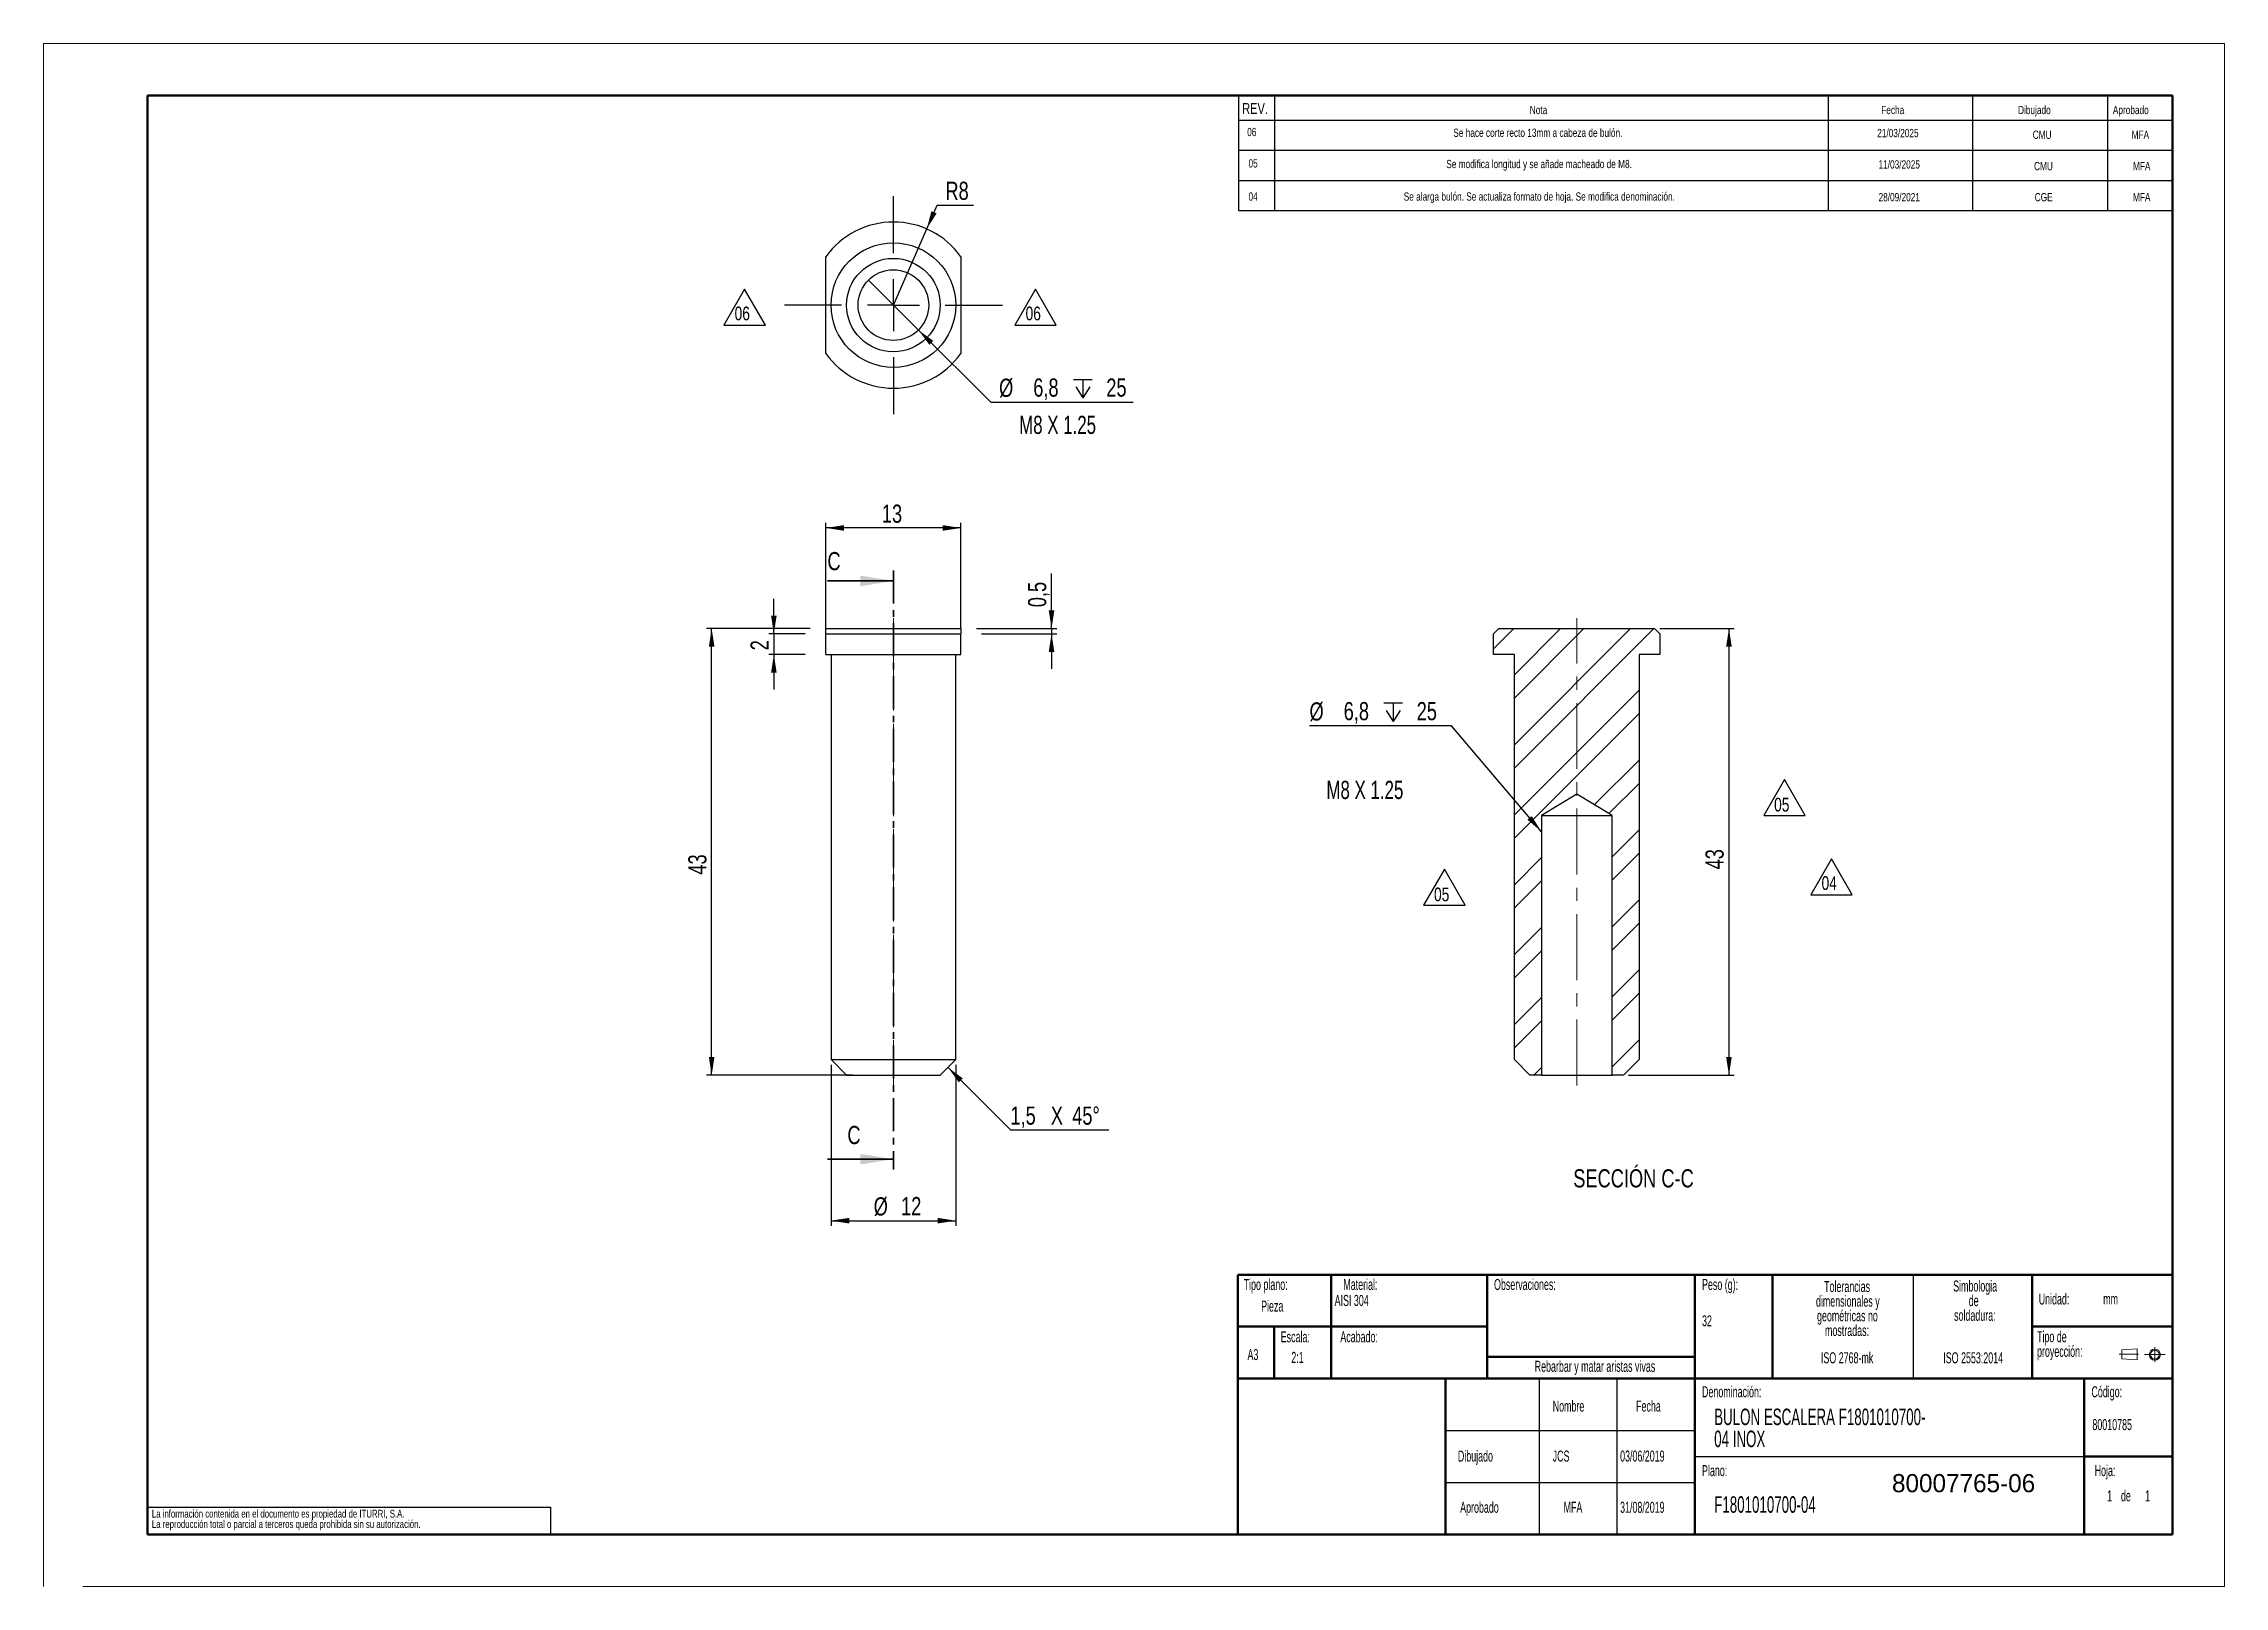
# Model space of a CAD drawing. Header units: millimetres. Extents: x 0 to 1413, y 0 to 406.
# Drawn here: x 0 to 210, y 0 to 148.5 of the extents above.
import ezdxf

# ---------------------------------------------------------------- set-up
doc = ezdxf.new("R2010")
doc.units = ezdxf.units.MM
doc.header["$LTSCALE"] = 0.5
doc.linetypes.add('CENTER', pattern=[10.16, 6.35, -1.27, 1.27, -1.27])
doc.linetypes.add('CENTERX2', pattern=[20.32, 12.7, -2.54, 2.54, -2.54])
doc.layers.add('FORMATO', color=7, linetype='Continuous')
doc.layers.add('SLD-0', color=179, linetype='Continuous')
doc.styles.add('SLDTEXTSTYLE0', font='TXT', dxfattribs={"width": 0.75})
doc.styles.add('SLDTEXTSTYLE1', font='TXT', dxfattribs={"width": 0.694444})
doc.styles.add('SLDTEXTSTYLE2', font='TXT', dxfattribs={"width": 0.605})
doc.dimstyles.new('SLDDIMSTYLE0', dxfattribs={"dimtxt": 1.75, "dimasz": 1.75, "dimexe": 0, "dimexo": 0.0625, "dimgap": 0.4375, "dimtad": 1, "dimdec": 1, "dimrnd": 1e-09, "dimdsep": 46, "dimtxsty": 'SLDTEXTSTYLE0', "dimsah": 1, "dimcen": 0.09, "dimadec": 0, "dimazin": 2, "dimtfac": 1, "dimtdec": 1, "dimtmove": 0, "dimatfit": 0, "dimfxl": 1, "dimfrac": 2, "dimtolj": 1, "dimtzin": 12, "dimarcsym": 0})
doc.dimstyles.new('SLDDIMSTYLE1', dxfattribs={"dimtxt": 1.75, "dimasz": 1.75, "dimexe": 0, "dimexo": 0.0625, "dimgap": 0.4375, "dimtad": 1, "dimdec": 1, "dimrnd": 1e-09, "dimzin": 12, "dimdsep": 46, "dimtxsty": 'SLDTEXTSTYLE0', "dimsah": 1, "dimcen": 0.09, "dimadec": 0, "dimazin": 3, "dimtfac": 1, "dimtdec": 1, "dimtmove": 0, "dimatfit": 0, "dimfxl": 1, "dimfrac": 2, "dimtolj": 1, "dimtzin": 12, "dimarcsym": 0})
doc.dimstyles.new('SLDDIMSTYLE2', dxfattribs={"dimtxt": 1.75, "dimasz": 1.75, "dimexe": 0, "dimexo": 0.0625, "dimgap": 0.4375, "dimtad": 1, "dimdec": 1, "dimrnd": 1e-09, "dimzin": 12, "dimdsep": 46, "dimtxsty": 'SLDTEXTSTYLE0', "dimsah": 1, "dimcen": 0.09, "dimadec": 0, "dimazin": 3, "dimtfac": 1, "dimtdec": 1, "dimtofl": 0, "dimtmove": 0, "dimatfit": 3, "dimfxl": 1, "dimfrac": 2, "dimtolj": 1, "dimtzin": 12, "dimarcsym": 0})
doc.dimstyles.new('SLDDIMSTYLE3', dxfattribs={"dimtxt": 1.75, "dimasz": 1.75, "dimexe": 0, "dimexo": 0.0625, "dimgap": 0.4375, "dimtad": 0, "dimtih": 1, "dimtoh": 1, "dimdec": 1, "dimrnd": 1e-09, "dimzin": 12, "dimdsep": 46, "dimtxsty": 'SLDTEXTSTYLE0', "dimblk1": 'NONE', "dimsah": 1, "dimcen": 0, "dimadec": 0, "dimazin": 3, "dimtfac": 1, "dimtdec": 1, "dimtmove": 0, "dimatfit": 3, "dimldrblk": 'NONE', "dimfxl": 1, "dimfrac": 2, "dimtolj": 1, "dimtzin": 12, "dimarcsym": 0})
doc.dimstyles.new('SLDDIMSTYLE4', dxfattribs={"dimtxt": 1.75, "dimasz": 1.75, "dimexe": 0, "dimexo": 0.0625, "dimgap": 0.4375, "dimtad": 0, "dimtih": 1, "dimtoh": 1, "dimdec": 1, "dimrnd": 1e-09, "dimzin": 12, "dimdsep": 46, "dimtxsty": 'SLDTEXTSTYLE0', "dimblk1": 'NONE', "dimsah": 1, "dimcen": 0, "dimadec": 0, "dimazin": 3, "dimtfac": 1, "dimtdec": 1, "dimtmove": 0, "dimatfit": 3, "dimldrblk": 'NONE', "dimfxl": 1, "dimfrac": 2, "dimtolj": 1, "dimtzin": 12, "dimarcsym": 0})
doc.dimstyles.new('SLDDIMSTYLE5', dxfattribs={"dimtxt": 1.75, "dimasz": 1.75, "dimexe": 0, "dimexo": 0.0625, "dimgap": 0.4375, "dimtad": 0, "dimtih": 1, "dimtoh": 1, "dimdec": 1, "dimrnd": 1e-09, "dimzin": 12, "dimdsep": 46, "dimtxsty": 'SLDTEXTSTYLE0', "dimsah": 1, "dimcen": 0, "dimadec": 0, "dimazin": 3, "dimtfac": 1, "dimtdec": 1, "dimtofl": 0, "dimtmove": 0, "dimatfit": 3, "dimfxl": 1, "dimfrac": 2, "dimtolj": 1, "dimtzin": 12, "dimarcsym": 0})

# ---------------------------------------------------------------- blocks, each defined once
blk = doc.blocks.new('SW_NOTE_0')
at = {"layer": 'FORMATO', "color": 0, "insert": (0, 8.5), "char_height": 6.61, "attachment_point": 1, "style": 'SLDTEXTSTYLE0'}
blk.add_mtext('04', dxfattribs=at)
blk = doc.blocks.new('Simbolo rev4')
at = {"layer": 'FORMATO'}
for p, q in [((100.7, 810.2), (90.7, 792.9)), ((110.7, 792.9), (100.7, 810.2)), ((90.7, 792.9), (110.7, 792.9))]:
    blk.add_line(p, q, dxfattribs=at)
at = {"layer": 'FORMATO', "color": 7}
blk.add_blockref('SW_NOTE_0', (95.9, 793.3), dxfattribs=at)
blk = doc.blocks.new('Bloque3')
at = {"color": 7, "linetype": 'CENTERX2', "lineweight": 18}
for p, q in [((198.96, 65.03), (197.4, 65.03)), ((199.44, 65.01), (201.08, 65.01)), ((200.26, 64.42), (200.26, 65.6))]:
    blk.add_line(p, q, dxfattribs=at)
at = {"color": 7, "linetype": 'Continuous', "lineweight": 18}
for p, q in [((198.84, 65.47), (197.62, 65.38)), ((197.62, 65.38), (197.62, 64.67)), ((198.84, 65.47), (198.84, 64.58)), ((198.84, 64.58), (197.62, 64.67))]:
    blk.add_line(p, q, dxfattribs=at)
for radius in [0.446, 0.357]:
    blk.add_circle((200.26, 65.01), radius, dxfattribs=at)
blk = doc.blocks.new('SW_NOTE_0_3')
at = {"layer": 'SLD-0', "color": 0, "attachment_point": 2, "style": 'SLDTEXTSTYLE2'}
for s, insert, char_height in [('dimensionales y', (3.77, -0.05), 1.0583), ('Tolerancias', (3.7, 1.36), 1.0583), ('geométricas no', (3.73, -1.46), 1.0583), ('mostradas:', (3.69, -2.87), 1.058)]:
    blk.add_mtext(s, dxfattribs=dict(at, insert=insert, char_height=char_height))
blk = doc.blocks.new('SW_NOTE_0_4')
at = {"layer": 'SLD-0', "color": 0, "attachment_point": 1, "style": 'SLDTEXTSTYLE2'}
for s, insert, char_height in [('Tipo de', (0, 1.36), 1.058), ('proyección:', (0, -0.05), 1.0583)]:
    blk.add_mtext(s, dxfattribs=dict(at, insert=insert, char_height=char_height))
blk = doc.blocks.new('SW_NOTE_0_5')
at = {"layer": 'SLD-0', "color": 0, "char_height": 1.058, "attachment_point": 2, "style": 'SLDTEXTSTYLE2'}
for s, insert in [('Simbologia', (3.56, 1.36)), ('de', (3.42, -0.05)), ('soldadura:', (3.53, -1.46))]:
    blk.add_mtext(s, dxfattribs=dict(at, insert=insert))
blk = doc.blocks.new('SW_NOTE_0_6')
at = {"layer": 'SLD-0', "color": 0, "char_height": 0.75, "attachment_point": 1, "style": 'SLDTEXTSTYLE0'}
for s, insert in [('La información contenida en el documento es propiedad de ITURRI, S.A.', (0, 0.96)), ('La reproducción total o parcial a terceros queda prohibida sin su autorización.', (0, -0.04))]:
    blk.add_mtext(s, dxfattribs=dict(at, insert=insert))
blk = doc.blocks.new('SW_NOTE_0_7')
at = {"layer": 'SLD-0', "color": 0, "attachment_point": 1, "style": 'SLDTEXTSTYLE2'}
for s, insert, char_height in [('BULON ESCALERA F1801010700-', (0, 2.05), 1.5875), ('04 INOX', (0, -0.07), 1.587)]:
    blk.add_mtext(s, dxfattribs=dict(at, insert=insert, char_height=char_height))
blk = doc.blocks.new('SW_NOTE_0_8')
at = {"layer": 'SLD-0', "color": 0, "attachment_point": 2, "style": 'SLDTEXTSTYLE2'}
for s, insert, char_height in [('dimensionales y', (3.77, -0.05), 1.0583), ('Tolerancias', (3.7, 1.36), 1.0583), ('geométricas no', (3.73, -1.46), 1.0583), ('mostradas:', (3.69, -2.87), 1.058)]:
    blk.add_mtext(s, dxfattribs=dict(at, insert=insert, char_height=char_height))
blk = doc.blocks.new('SW_NOTE_0_9')
at = {"layer": 'SLD-0', "color": 0, "attachment_point": 1, "style": 'SLDTEXTSTYLE2'}
for s, insert, char_height in [('Tipo de', (0, 1.36), 1.058), ('proyección:', (0, -0.05), 1.0583)]:
    blk.add_mtext(s, dxfattribs=dict(at, insert=insert, char_height=char_height))
blk = doc.blocks.new('SW_NOTE_0_10')
at = {"layer": 'SLD-0', "color": 0, "char_height": 1.058, "attachment_point": 2, "style": 'SLDTEXTSTYLE2'}
for s, insert in [('Simbologia', (3.56, 1.36)), ('de', (3.42, -0.05)), ('soldadura:', (3.53, -1.46))]:
    blk.add_mtext(s, dxfattribs=dict(at, insert=insert))
blk = doc.blocks.new('SW_NOTE_0_11')
at = {"layer": 'SLD-0', "color": 0, "char_height": 0.75, "attachment_point": 1, "style": 'SLDTEXTSTYLE0'}
for s, insert in [('La información contenida en el documento es propiedad de ITURRI, S.A.', (0, 0.96)), ('La reproducción total o parcial a terceros queda prohibida sin su autorización.', (0, -0.04))]:
    blk.add_mtext(s, dxfattribs=dict(at, insert=insert))
blk = doc.blocks.new('SW_NOTE_0_12')
at = {"layer": 'SLD-0', "color": 0, "attachment_point": 1, "style": 'SLDTEXTSTYLE2'}
for s, insert, char_height in [('BULON ESCALERA F1801010700-', (0, 2.05), 1.5875), ('04 INOX', (0, -0.07), 1.587)]:
    blk.add_mtext(s, dxfattribs=dict(at, insert=insert, char_height=char_height))
blk = doc.blocks.new('SW_NOTE_0_1')
at = {"layer": 'FORMATO', "color": 0, "insert": (0, 8.5), "char_height": 6.61, "attachment_point": 1, "style": 'SLDTEXTSTYLE0'}
blk.add_mtext('05', dxfattribs=at)
blk = doc.blocks.new('Simbolo rev5')
at = {"layer": 'FORMATO'}
for p, q in [((100.7, 810.2), (90.7, 792.9)), ((110.7, 792.9), (100.7, 810.2)), ((90.7, 792.9), (110.7, 792.9))]:
    blk.add_line(p, q, dxfattribs=at)
at = {"layer": 'FORMATO', "color": 7}
blk.add_blockref('SW_NOTE_0_1', (95.7, 792.9), dxfattribs=at)
blk = doc.blocks.new('SW_NOTE_0_2')
at = {"layer": 'FORMATO', "color": 0, "insert": (0, 8.5), "char_height": 6.61, "attachment_point": 1, "style": 'SLDTEXTSTYLE0'}
blk.add_mtext('06', dxfattribs=at)
blk = doc.blocks.new('Simbolo rev6')
at = {"layer": 'FORMATO'}
for p, q in [((100.7, 810.2), (90.7, 792.9)), ((110.7, 792.9), (100.7, 810.2)), ((90.7, 792.9), (110.7, 792.9))]:
    blk.add_line(p, q, dxfattribs=at)
at = {"layer": 'FORMATO', "color": 7}
blk.add_blockref('SW_NOTE_0_2', (95.9, 793.3), dxfattribs=at)
blk = doc.blocks.new('_D')
at = {"layer": 'FORMATO', "color": 7, "transparency": 16777216}
for p, q in [((97.06, 92.2), (97.06, 97.49)), ((89.83, 92.2), (97.56, 92.2)), ((90.33, 91.7), (97.56, 91.7)), ((97.06, 92.2), (97.06, 91.7)), ((97.06, 91.7), (97.06, 88.33))]:
    blk.add_line(p, q, dxfattribs=at)
for points in [[(97.06, 92.2), (97.33, 93.95), (96.79, 93.95)], [(97.06, 91.7), (96.79, 89.95), (97.33, 89.95)]]:
    blk.add_solid(points, dxfattribs=at)
at = {"layer": 'FORMATO', "color": 7, "transparency": 16777216, "insert": (94.8, 94.25), "char_height": 1.75, "attachment_point": 1, "rotation": 90, "style": 'SLDTEXTSTYLE0'}
blk.add_mtext('0,5', dxfattribs=at)
blk = doc.blocks.new('_D_1')
at = {"layer": 'FORMATO', "color": 7, "transparency": 16777216}
for p, q in [((70.32, 91.7), (70.32, 95.06)), ((73.33, 91.7), (69.82, 91.7)), ((70.32, 91.7), (70.32, 89.7)), ((73.33, 89.7), (69.82, 89.7)), ((70.32, 89.7), (70.32, 86.33))]:
    blk.add_line(p, q, dxfattribs=at)
for points in [[(70.32, 91.7), (70.59, 93.45), (70.05, 93.45)], [(70.32, 89.7), (70.05, 87.95), (70.59, 87.95)]]:
    blk.add_solid(points, dxfattribs=at)
at = {"layer": 'FORMATO', "color": 7, "transparency": 16777216, "insert": (68.07, 90.1), "char_height": 1.75, "attachment_point": 1, "rotation": 90, "style": 'SLDTEXTSTYLE0'}
blk.add_mtext('2', dxfattribs=at)
blk = doc.blocks.new('_D_2')
at = {"layer": 'FORMATO', "color": 7, "transparency": 16777216}
for p, q in [((75.83, 50.2), (75.83, 34.7)), ((87.83, 50.2), (87.83, 34.7)), ((75.83, 35.2), (87.83, 35.2))]:
    blk.add_line(p, q, dxfattribs=at)
for points in [[(75.83, 35.2), (77.58, 34.93), (77.58, 35.47)], [(87.83, 35.2), (86.08, 35.47), (86.08, 34.93)]]:
    blk.add_solid(points, dxfattribs=at)
at = {"layer": 'FORMATO', "color": 7, "transparency": 16777216, "char_height": 1.75, "attachment_point": 1, "style": 'SLDTEXTSTYLE0'}
for s, insert in [('%%c', (79.93, 37.45)), ('12', (82.57, 37.48))]:
    blk.add_mtext(s, dxfattribs=dict(at, insert=insert))
blk = doc.blocks.new('_D_3')
at = {"layer": 'FORMATO', "color": 7, "transparency": 16777216}
for p, q in [((73.83, 92.2), (63.83, 92.2)), ((64.33, 49.2), (64.33, 92.2)), ((77.93, 49.2), (63.83, 49.2))]:
    blk.add_line(p, q, dxfattribs=at)
for points in [[(64.33, 92.2), (64.06, 90.45), (64.6, 90.45)], [(64.33, 49.2), (64.6, 50.95), (64.06, 50.95)]]:
    blk.add_solid(points, dxfattribs=at)
at = {"layer": 'FORMATO', "color": 7, "transparency": 16777216, "insert": (62.08, 68.51), "char_height": 1.75, "attachment_point": 1, "rotation": 90, "style": 'SLDTEXTSTYLE0'}
blk.add_mtext('43', dxfattribs=at)
blk = doc.blocks.new('SW_CHAMFER_DIMENSION_0')
at = {"layer": 'FORMATO', "color": 0}
for p, q in [((-6.01, 6.01), (0, 0)), ((0, 0), (9.47, 0))]:
    blk.add_line(p, q, dxfattribs=at)
blk.add_solid([(-6.01, 6.01), (-4.97, 4.59), (-4.59, 4.97)], dxfattribs=at)
at = {"layer": 'FORMATO', "color": 0, "char_height": 1.75, "attachment_point": 1, "style": 'SLDTEXTSTYLE0'}
for s, insert in [('1,5', (0, 2.26)), ('X', (3.89, 2.26)), ('45°', (5.95, 2.26))]:
    blk.add_mtext(s, dxfattribs=dict(at, insert=insert))
blk = doc.blocks.new('_D_4')
at = {"layer": 'FORMATO', "color": 7, "transparency": 16777216}
for p, q in [((75.33, 92.2), (75.33, 102.38)), ((88.33, 101.88), (75.33, 101.88)), ((88.33, 92.2), (88.33, 102.38))]:
    blk.add_line(p, q, dxfattribs=at)
for points in [[(75.33, 101.88), (77.08, 101.61), (77.08, 102.15)], [(88.33, 101.88), (86.58, 102.15), (86.58, 101.61)]]:
    blk.add_solid(points, dxfattribs=at)
at = {"layer": 'FORMATO', "color": 7, "transparency": 16777216, "insert": (80.72, 104.13), "char_height": 1.75, "attachment_point": 1, "style": 'SLDTEXTSTYLE0'}
blk.add_mtext('13', dxfattribs=at)
blk = doc.blocks.new('_D_5')
at = {"layer": 'FORMATO', "color": 7, "transparency": 16777216}
for p, q in [((155.63, 92.2), (162.79, 92.2)), ((162.29, 92.2), (162.29, 49.2)), ((152.63, 49.2), (162.79, 49.2))]:
    blk.add_line(p, q, dxfattribs=at)
for points in [[(162.29, 92.2), (162.02, 90.45), (162.56, 90.45)], [(162.29, 49.2), (162.56, 50.95), (162.02, 50.95)]]:
    blk.add_solid(points, dxfattribs=at)
at = {"layer": 'FORMATO', "color": 7, "transparency": 16777216, "insert": (160.03, 69.01), "char_height": 1.75, "attachment_point": 1, "rotation": 90, "style": 'SLDTEXTSTYLE0'}
blk.add_mtext('43', dxfattribs=at)
blk = doc.blocks.new('SW_SYMBOL_HOLE_DEPTH')
at = {"layer": 'FORMATO', "color": 0}
for p, q in [((0, 437.5), (400, 437.5)), ((50, 277.5), (200, 37.5)), ((200, 437.5), (200, 37.5)), ((350, 277.5), (200, 37.5))]:
    blk.add_line(p, q, dxfattribs=at)
blk = doc.blocks.new('_D_6')
at = {"layer": 'FORMATO', "transparency": 16777216}
for p, q in [((135.59, 82.83), (121.9, 82.83)), ((144.23, 72.64), (135.59, 82.83))]:
    blk.add_line(p, q, dxfattribs=at)
blk.add_solid([(144.23, 72.64), (143.3, 74.15), (142.89, 73.8)], dxfattribs=at)
at = {"layer": 'FORMATO', "transparency": 16777216, "xscale": 0.0044707031, "yscale": 0.0044707031, "zscale": 0.0044707031}
blk.add_blockref('SW_SYMBOL_HOLE_DEPTH', (129.06, 83.08), dxfattribs=at)
at = {"layer": 'FORMATO', "transparency": 16777216, "char_height": 1.75, "attachment_point": 1, "style": 'SLDTEXTSTYLE0'}
for s, insert in [('%%c', (121.9, 85.09)), ('6,8', (125.19, 85.12)), ('25', (132.22, 85.12))]:
    blk.add_mtext(s, dxfattribs=dict(at, insert=insert))
blk = doc.blocks.new('_None')
blk = doc.blocks.new('_D_7')
at = {"layer": 'FORMATO', "color": 7, "transparency": 16777216}
for p, q in [((79.42, 125.73), (84.24, 120.93)), ((84.24, 120.93), (91.21, 113.99)), ((91.21, 113.99), (104.91, 113.99))]:
    blk.add_line(p, q, dxfattribs=at)
blk.add_solid([(84.24, 120.93), (85.29, 119.51), (85.67, 119.89)], dxfattribs=at)
at = {"layer": 'FORMATO', "color": 7, "transparency": 16777216, "xscale": 0.0044707031, "yscale": 0.0044707031, "zscale": 0.0044707031}
blk.add_blockref('SW_SYMBOL_HOLE_DEPTH', (99.17, 114.23), dxfattribs=at)
at = {"layer": 'FORMATO', "color": 7, "transparency": 16777216, "char_height": 1.75, "attachment_point": 1, "style": 'SLDTEXTSTYLE0'}
for s, insert in [('%%c', (92.01, 116.25)), ('6,8', (95.3, 116.27)), ('25', (102.33, 116.27))]:
    blk.add_mtext(s, dxfattribs=dict(at, insert=insert))
blk = doc.blocks.new('_D_8')
at = {"layer": 'FORMATO', "color": 7, "transparency": 16777216}
for p, q in [((85.04, 130.66), (86.04, 132.96)), ((86.04, 132.96), (89.55, 132.96)), ((81.83, 123.33), (85.04, 130.66))]:
    blk.add_line(p, q, dxfattribs=at)
blk.add_solid([(85.04, 130.66), (85.99, 132.16), (85.49, 132.37)], dxfattribs=at)
at = {"layer": 'FORMATO', "color": 7, "transparency": 16777216, "insert": (86.84, 135.21), "char_height": 1.75, "attachment_point": 1, "style": 'SLDTEXTSTYLE0'}
blk.add_mtext('R8', dxfattribs=at)
blk = doc.blocks.new('SW_CENTERMARKSYMBOL_0')
at = {"layer": 'FORMATO', "color": 0}
for p, q in [((0, 5), (0, 10.5)), ((0, 0), (0, 2.5)), ((-5, 0), (-10.5, 0)), ((0, 0), (-2.5, 0)), ((0, 0), (0, -2.5)), ((0, 0), (2.5, 0)), ((5, 0), (10.5, 0)), ((0, -5), (0, -10.5))]:
    blk.add_line(p, q, dxfattribs=at)

msp = doc.modelspace()

# ---------------------------------------------------------------- hatches: boundary and pattern name
at = {"linetype": 'Continuous', "lineweight": 18}
h = msp.add_hatch(dxfattribs=at)
h.set_pattern_fill('ANSI32', scale=0.5, style=0)
h.paths.add_polyline_path([(155.13, 92.2), (140.13, 92.2), (139.63, 91.7), (139.63, 89.7), (141.63, 89.7), (141.63, 50.7), (143.13, 49.2), (144.23, 49.2), (144.23, 74.2), (147.63, 76.24), (151.03, 74.2), (151.03, 49.2), (152.13, 49.2), (153.63, 50.7), (153.63, 89.7), (155.63, 89.7), (155.63, 91.7)], flags=0)

# ---------------------------------------------------------------- linework, layer by layer
at = {"color": 7, "linetype": 'Continuous', "lineweight": 18}
for p, q in [((0, 148.5), (210, 148.5)), ((0, 148.5), (0, 0)), ((210, 148.5), (210, 0)), ((3.77, 0), (210, 0))]:
    msp.add_line(p, q, dxfattribs=at)
at = {"color": 7, "linetype": 'Continuous', "lineweight": 50}
for p, q in [((205, 143.5), (10, 143.5)), ((10, 5), (10, 143.5)), ((205, 5), (205, 143.5)), ((115, 30), (205, 30)), ((115, 30), (115, 5)), ((10, 5), (205, 5))]:
    msp.add_line(p, q, dxfattribs=at)
at = {"color": 7, "linetype": 'Continuous', "lineweight": 25}
for p, q in [((75.33, 118.67), (75.33, 128)), ((88.33, 128), (88.33, 118.67)), ((75.33, 91.7), (75.33, 92.2)), ((75.33, 92.2), (88.33, 92.2)), ((75.33, 91.7), (88.33, 91.7)), ((75.33, 89.7), (75.33, 91.7)), ((88.33, 92.2), (88.33, 91.7)), ((88.33, 89.7), (88.33, 91.7)), ((139.63, 91.7), (140.13, 92.2)), ((139.63, 89.7), (139.63, 91.7)), ((140.13, 92.2), (155.13, 92.2)), ((155.13, 92.2), (155.63, 91.7)), ((155.63, 91.7), (155.63, 89.7)), ((75.33, 89.7), (88.33, 89.7)), ((75.83, 89.7), (75.83, 50.7)), ((87.83, 50.7), (87.83, 89.7)), ((141.63, 89.7), (139.63, 89.7)), ((141.63, 50.7), (141.63, 89.7)), ((153.63, 89.7), (153.63, 50.7)), ((155.63, 89.7), (153.63, 89.7)), ((147.63, 76.24), (144.23, 74.2)), ((151.03, 74.2), (147.63, 76.24)), ((144.23, 74.2), (144.23, 49.2)), ((144.23, 74.2), (151.03, 74.2)), ((151.03, 49.2), (151.03, 74.2)), ((75.83, 50.7), (77.33, 49.2)), ((75.83, 50.7), (87.83, 50.7)), ((86.33, 49.2), (87.83, 50.7)), ((143.13, 49.2), (141.63, 50.7)), ((153.63, 50.7), (152.13, 49.2)), ((77.33, 49.2), (86.33, 49.2)), ((144.23, 49.2), (143.13, 49.2)), ((144.23, 49.2), (151.03, 49.2)), ((152.13, 49.2), (151.03, 49.2))]:
    msp.add_line(p, q, dxfattribs=at)
at = {"color": 7, "linetype": 'Continuous', "lineweight": 35}
for p, q in [((75.48, 96.78), (81.83, 96.78)), ((75.48, 41.12), (81.83, 41.12))]:
    msp.add_line(p, q, dxfattribs=at)
at = {"color": 7, "linetype": 'CENTER', "lineweight": 35}
msp.add_line((81.83, 97.78), (81.83, 40.12), dxfattribs=at)
at = {"color": 7, "linetype": 'Continuous', "lineweight": 25}
for radius in [6, 4.5, 3.4]:
    msp.add_circle((81.83, 123.33), radius, dxfattribs=at)
for start, end in [(35.6591, 144.3409), (215.6591, 324.3409)]:
    msp.add_arc((81.83, 123.33), 8, start, end, dxfattribs=at)
at = {"color": 7, "linetype": 'Continuous', "lineweight": 35}
for points in [[(81.83, 96.78), (78.66, 97.29), (78.66, 96.27)], [(81.83, 41.12), (78.66, 41.63), (78.66, 40.61)]]:
    msp.add_solid(points, dxfattribs=at)
at = {"layer": 'FORMATO'}
for p, q in [((115.05, 143.5), (205, 143.5)), ((115.05, 143.5), (115.05, 132.43)), ((118.52, 143.5), (118.52, 132.43)), ((171.83, 143.5), (171.83, 132.43)), ((185.73, 143.5), (185.73, 132.43)), ((198.76, 143.5), (198.76, 132.43)), ((205, 143.5), (205, 132.43)), ((115.05, 141.13), (205, 141.13)), ((115.05, 138.23), (205, 138.23)), ((115.05, 135.33), (205, 135.33)), ((115.05, 132.43), (205, 132.43))]:
    msp.add_line(p, q, dxfattribs=at)
at = {"layer": 'FORMATO', "color": 7, "linetype": 'CENTERX2', "lineweight": 18}
for p, q in [((81.83, 93.2), (81.83, 48.2)), ((147.63, 91.7), (147.63, 93.2)), ((147.63, 89.7), (147.63, 91.7)), ((147.63, 48.2), (147.63, 89.7))]:
    msp.add_line(p, q, dxfattribs=at)
at = {"layer": 'SLD-0', "lineweight": 50}
for p, q in [((124, 30), (124, 20)), ((139, 30), (139, 20)), ((159, 30), (159, 20)), ((166.5, 30), (166.5, 20)), ((191.5, 30), (191.5, 20)), ((115, 25), (124, 25)), ((118.5, 25), (118.5, 20)), ((124, 25), (139, 25)), ((191.5, 25), (205, 25)), ((139, 22.08), (159, 22.08)), ((115, 20), (205, 20)), ((135, 20), (135, 5)), ((159, 20), (159, 5)), ((196.5, 20), (196.5, 5)), ((196.5, 12.5), (205, 12.5))]:
    msp.add_line(p, q, dxfattribs=at)
at = {"layer": 'SLD-0'}
for p, q in [((180.04, 30), (180.04, 20)), ((144, 20), (144, 5)), ((151.5, 20), (151.5, 5)), ((135, 15), (159, 15)), ((159, 12.5), (196.5, 12.5)), ((135, 10), (159, 10)), ((10, 7.62), (48.81, 7.62)), ((48.81, 7.62), (48.81, 5))]:
    msp.add_line(p, q, dxfattribs=at)

# ---------------------------------------------------------------- block references
at = {"color": 7, "linetype": 'Continuous'}
for name, p, xscale, yscale, zscale in [('Simbolo rev6', (47.36, -37.17), 0.2, 0.2, 0.2), ('Simbolo rev6', (75.38, -37.17), 0.2, 0.2, 0.2), ('Simbolo rev5', (147.5, -84.37), 0.2, 0.2, 0.2), ('Bloque3', (-37.01, -55.7), 1.2, 1.2, 1.2), ('Bloque3', (-37.01, -55.7), 1.2, 1.2, 1.2)]:
    msp.add_blockref(name, p, dxfattribs=dict(at, xscale=xscale, yscale=yscale, zscale=zscale))
at = {"layer": 'FORMATO', "color": 7}
msp.add_blockref('SW_CENTERMARKSYMBOL_0', (81.83, 123.33), dxfattribs=at)
at = {"layer": 'FORMATO', "xscale": 0.2, "yscale": 0.2, "zscale": 0.2}
for name, p in [('Simbolo rev4', (152.03, -92)), ('Simbolo rev5', (114.75, -93.01))]:
    msp.add_blockref(name, p, dxfattribs=at)
at = {"layer": 'FORMATO'}
msp.add_blockref('SW_CHAMFER_DIMENSION_0', (93.1, 43.93), dxfattribs=at)
at = {"layer": 'SLD-0'}
for name, p in [('SW_NOTE_0_3', (169.97, 28.03)), ('SW_NOTE_0_8', (169.97, 28.03)), ('SW_NOTE_0_5', (182.44, 28.08)), ('SW_NOTE_0_10', (182.44, 28.08)), ('SW_NOTE_0_4', (191.96, 23.2)), ('SW_NOTE_0_9', (191.96, 23.2)), ('SW_NOTE_0_7', (160.87, 15.06)), ('SW_NOTE_0_12', (160.87, 15.06)), ('SW_NOTE_0_6', (10.42, 6.41)), ('SW_NOTE_0_11', (10.42, 6.41))]:
    msp.add_blockref(name, p, dxfattribs=at)

# ---------------------------------------------------------------- texts
at = {"color": 7, "linetype": 'Continuous', "char_height": 1.75, "attachment_point": 1, "style": 'SLDTEXTSTYLE0'}
for insert in [(75.48, 99.56), (77.4, 44.32)]:
    msp.add_mtext('C', dxfattribs=dict(at, insert=insert))
at = {"insert": (177.99, 10.81), "char_height": 1.75, "attachment_point": 1}
msp.add_mtext_dynamic_manual_height_columns('80007765-06', width=12.5221, gutter_width=8.75, heights=[0], dxfattribs=at)
at = {"layer": 'FORMATO', "style": 'SLDTEXTSTYLE0'}
for s, insert, char_height, attachment_point in [('REV.', (115.42, 142.78), 1.058, 1), ('Nota', (143.11, 142.51), 0.794, 1), ('Fecha', (176.96, 142.51), 0.794, 1), ('Dibujado', (190.13, 142.51), 0.794, 1), ('Aprobado', (199.26, 142.51), 0.794, 1), ('06', (116.34, 140.39), 0.794, 2), ('Se hace corte recto 13mm a cabeza de bulón.', (143.89, 140.32), 0.7937, 2), ('21/03/2025', (178.56, 140.29), 0.794, 2), ('CMU', (192.45, 140.13), 0.794, 2), ('MFA', (201.91, 140.13), 0.794, 2), ('05', (116.47, 137.37), 0.794, 2), ('Se modifica longitud y se añade macheado de M8.', (144.01, 137.31), 0.7937, 2), ('11/03/2025', (178.69, 137.27), 0.794, 2), ('CMU', (192.58, 137.11), 0.794, 2), ('MFA', (202.04, 137.11), 0.794, 2), ('04', (116.47, 134.18), 0.794, 2), ('Se alarga bulón. Se actualiza formato de hoja. Se modifica denominación.', (144.03, 134.18), 0.7937, 2), ('28/09/2021', (178.69, 134.12), 0.794, 2), ('CGE', (192.6, 134.12), 0.794, 2), ('MFA', (202.04, 134.12), 0.794, 2)]:
    msp.add_mtext(s, dxfattribs=dict(at, insert=insert, char_height=char_height, attachment_point=attachment_point))
at = {"layer": 'FORMATO', "color": 7, "char_height": 1.75}
for s, insert, attachment_point, style in [('M8 X 1.25', (93.94, 112.68), 1, 'SLDTEXTSTYLE1'), ('M8 X 1.25', (123.53, 77.54), 1, 'SLDTEXTSTYLE1'), ('SECCIÓN C-C', (153.1, 40.15), 2, 'SLDTEXTSTYLE0')]:
    msp.add_mtext(s, dxfattribs=dict(at, insert=insert, attachment_point=attachment_point, style=style))
at = {"layer": 'SLD-0', "style": 'SLDTEXTSTYLE2'}
for s, insert, char_height, attachment_point in [('Tipo plano:', (115.56, 29.59), 1.0583, 1), ('Tipo plano:', (115.56, 29.59), 1.0583, 1), ('Material:', (125.16, 29.59), 1.058, 1), ('Material:', (125.16, 29.59), 1.058, 1), ('Observaciones:', (139.67, 29.59), 1.0583, 1), ('Observaciones:', (139.67, 29.59), 1.0583, 1), ('Peso (g):', (159.7, 29.59), 1.058, 1), ('Peso (g):', (159.7, 29.59), 1.058, 1), ('Pieza', (117.24, 27.51), 1.058, 1), ('Pieza', (117.24, 27.51), 1.058, 1), ('AISI 304', (124.32, 28.05), 1.058, 1), ('AISI 304', (124.32, 28.05), 1.058, 1), ('Unidad:', (192.12, 28.19), 1.058, 1), ('Unidad:', (192.12, 28.19), 1.058, 1), ('mm', (198.33, 28.19), 1.058, 1), ('mm', (198.33, 28.19), 1.058, 1), ('32', (159.7, 26.09), 1.058, 1), ('32', (159.7, 26.09), 1.058, 1), ('Escala:', (119.13, 24.55), 1.058, 1), ('Escala:', (119.13, 24.55), 1.058, 1), ('Acabado:', (124.87, 24.55), 1.058, 1), ('Acabado:', (124.87, 24.55), 1.058, 1), ('A3', (115.93, 22.84), 1.058, 1), ('A3', (115.93, 22.84), 1.058, 1), ('2:1', (120.15, 22.57), 1.058, 1), ('2:1', (120.15, 22.57), 1.058, 1), ('Rebarbar y matar aristas vivas', (149.39, 21.71), 1.0583, 2), ('Rebarbar y matar aristas vivas', (149.39, 21.71), 1.0583, 2), ('ISO 2768-mk', (173.67, 22.53), 1.0583, 2), ('ISO 2768-mk', (173.67, 22.53), 1.0583, 2), ('ISO 2553:2014', (185.81, 22.53), 1.0583, 2), ('ISO 2553:2014', (185.81, 22.53), 1.0583, 2), ('Denominación:', (159.7, 19.26), 1.0583, 1), ('Denominación:', (159.7, 19.26), 1.0583, 1), ('Código:', (197.2, 19.26), 1.058, 1), ('Código:', (197.2, 19.26), 1.058, 1), ('Nombre', (145.32, 17.88), 1.058, 1), ('Nombre', (145.32, 17.88), 1.058, 1), ('Fecha', (153.35, 17.88), 1.058, 1), ('Fecha', (153.35, 17.88), 1.058, 1), ('80010785', (197.29, 16.1), 1.058, 1), ('80010785', (197.29, 16.1), 1.058, 1), ('Dibujado', (136.19, 13.07), 1.058, 1), ('Dibujado', (136.19, 13.07), 1.058, 1), ('JCS', (145.32, 13.07), 1.058, 1), ('03/06/2019', (151.81, 13.07), 1.058, 1), ('Plano:', (159.7, 11.67), 1.058, 1), ('Plano:', (159.7, 11.67), 1.058, 1), ('Hoja:', (197.51, 11.67), 1.058, 1), ('Hoja:', (197.51, 11.67), 1.058, 1), ('F1801010700-04', (160.87, 8.67), 1.5875, 1), ('F1801010700-04', (160.87, 8.67), 1.5875, 1), ('1', (198.71, 9.24), 1.06, 1), ('1', (198.71, 9.24), 1.06, 1), ('1', (198.71, 9.24), 1.06, 1), ('1', (198.71, 9.24), 1.06, 1), ('de', (200.04, 9.24), 1.058, 1), ('de', (200.04, 9.24), 1.058, 1), ('de', (200.04, 9.24), 1.058, 1), ('de', (200.04, 9.24), 1.058, 1), ('1', (202.37, 9.24), 1.06, 1), ('1', (202.37, 9.24), 1.06, 1), ('1', (202.37, 9.24), 1.06, 1), ('1', (202.37, 9.24), 1.06, 1), ('Aprobado', (136.41, 8.14), 1.058, 1), ('Aprobado', (136.41, 8.14), 1.058, 1), ('MFA', (146.37, 8.14), 1.058, 1), ('31/08/2019', (151.81, 8.14), 1.058, 1)]:
    msp.add_mtext(s, dxfattribs=dict(at, insert=insert, char_height=char_height, attachment_point=attachment_point))

# ---------------------------------------------------------------- dimensions: what is measured, and where the dimension line sits
at = {"layer": 'FORMATO', "color": 7}
dim = msp.add_radius_dim(center=(81.83, 123.33), mpoint=(85.04, 130.66), dimstyle='SLDDIMSTYLE5', dxfattribs=at)
dim.commit()
dim.dimension.update_dxf_attribs({"geometry": '_D_8', "text_midpoint": (88.19, 134.35), "dimtype": 164})
dim = msp.add_diameter_dim_2p(p1=(79.42, 125.73), p2=(84.24, 120.93), text='<> {\\fGDT;x} 25\\P', dimstyle='SLDDIMSTYLE4', dxfattribs=at)
dim.commit()
dim.dimension.update_dxf_attribs({"geometry": '_D_7', "text_midpoint": (98.46, 115.39), "dimtype": 163})
dim = msp.add_linear_dim(base=(75.33, 101.88), p1=(88.33, 91.7), p2=(75.33, 91.7), dimstyle='SLDDIMSTYLE2', dxfattribs=at)
dim.commit()
dim.dimension.update_dxf_attribs({"geometry": '_D_4', "text_midpoint": (82.01, 101.88), "dimtype": 160})
for base, p1, p2, dimstyle, picture, middle in [((97.06, 91.7), (89.33, 92.2), (89.83, 91.7), 'SLDDIMSTYLE0', '_D', (97.06, 95.87)), ((70.32, 89.7), (73.83, 91.7), (73.83, 89.7), 'SLDDIMSTYLE1', '_D_1', (70.32, 90.75)), ((64.33, 92.2), (78.43, 49.2), (74.33, 92.2), 'SLDDIMSTYLE2', '_D_3', (64.33, 69.81)), ((162.29, 49.2), (155.13, 92.2), (152.13, 49.2), 'SLDDIMSTYLE2', '_D_5', (162.29, 70.3))]:
    dim = msp.add_linear_dim(base=base, p1=p1, p2=p2, angle=90, dimstyle=dimstyle, dxfattribs=at)
    dim.commit()
    dim.dimension.update_dxf_attribs({"geometry": picture, "text_midpoint": middle, "dimtype": 160})
at = {"layer": 'FORMATO'}
dim = msp.add_diameter_dim_2p(p1=(144.23, 79.44), p2=(144.23, 72.64), text='<> {\\fGDT;x} 25\\P', dimstyle='SLDDIMSTYLE3', dxfattribs=at)
dim.commit()
dim.dimension.update_dxf_attribs({"geometry": '_D_6', "text_midpoint": (128.35, 84.24), "dimtype": 163})
at = {"layer": 'FORMATO', "color": 7}
dim = msp.add_linear_dim(base=(87.83, 35.2), p1=(75.83, 50.7), p2=(87.83, 50.7), text='%%c<>', dimstyle='SLDDIMSTYLE2', dxfattribs=at)
dim.commit()
dim.dimension.update_dxf_attribs({"geometry": '_D_2', "text_midpoint": (82.54, 35.2), "dimtype": 160})

doc.saveas('drawing.dxf')
